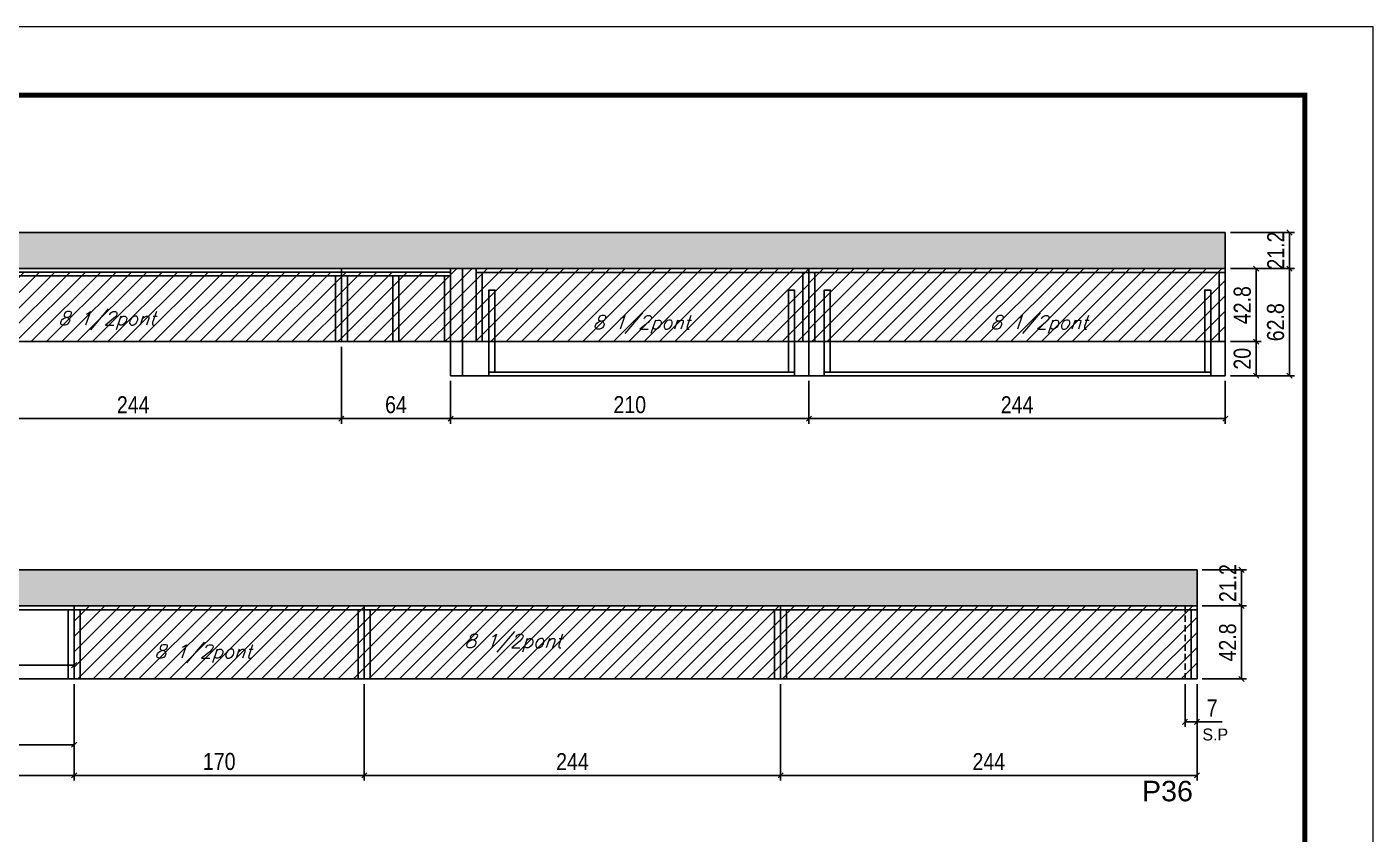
# Model space of a CAD drawing. Extents: x 137137 to 143418, y 10464 to 34486.
# Drawn here: x 142602 to 143391, y 31715 to 32189 of the extents above; entities that cross this region are included whole.
import ezdxf

# ---------------------------------------------------------------- set-up
doc = ezdxf.new("R2010")
doc.units = 0
doc.linetypes.add('DASHED', pattern=[0.75, 0.5, -0.25])
doc.linetypes.add('HIDDEN', pattern=[0.375, 0.25, -0.125])
for name, color, linetype in [('5', 5, 'Continuous'), ('COTA', 241, 'Continuous'), ('Painéis', 200, 'Continuous'), ('SARR_2.2x7', 40, 'Continuous'), ('SARR_3.5x7', 81, 'Continuous'), ('texto', 7, 'Continuous')]:
    doc.layers.add(name, color=color, linetype=linetype)
for name, color, linetype, lineweight in [('Folhas', 255, 'Continuous', 9), ('Hachura', 251, 'Continuous', 9), ('SARRAFO DE PRESSAO', 251, 'DASHED', 9)]:
    doc.layers.add(name, color=color, linetype=linetype, lineweight=lineweight)
doc.styles.add('COTA TECNICA', font='techl___.ttf', dxfattribs={"height": 10})
doc.styles.add('Romans', font='romans.shx')
doc.styles.add('ROMAS860', font='ROMAS860.SHX')
doc.styles.get("Standard").update_dxf_attribs({"font": 'arial.ttf'})
doc.dimstyles.new('PAINEL', dxfattribs={"dimtxt": 10, "dimasz": 3, "dimexe": 3, "dimexo": 3, "dimgap": 3, "dimtad": 1, "dimdec": 1, "dimzin": 12, "dimdsep": 46, "dimtxsty": 'COTA TECNICA', "dimblk1": 'OBLIQUE', "dimblk2": 'OBLIQUE', "dimsah": 1, "dimcen": 0.9, "dimclrd": 4, "dimclre": 4, "dimclrt": 240, "dimadec": 1, "dimazin": 3, "dimtfac": 1, "dimtdec": 1, "dimtmove": 0, "dimatfit": 3, "dimfxl": 1, "dimtolj": 1, "dimtzin": 12, "dimarcsym": 0})
pattern_1 = [(45, (0, 45.378), (-4.49012806, 4.49012806), [])]

# ---------------------------------------------------------------- blocks, each defined once
blk = doc.blocks.new('9999999999')
at = {"layer": 'Folhas'}
blk.add_lwpolyline([(98138.98, 34190.21), (99623.98, 34190.21), (99623.98, 35240.21), (98138.98, 35240.21)], close=True, dxfattribs=at)
at = {"layer": 'Folhas', "color": 30, "const_width": 3}
blk.add_lwpolyline([(98213.98, 34230.21), (99583.98, 34230.21), (99583.98, 35200.21), (98213.98, 35200.21)], close=True, dxfattribs=at)
blk = doc.blocks.new('_Oblique')
at = {"color": 0, "linetype": 'ByBlock', "lineweight": -2}
blk.add_line((-0.5, -0.5), (0.5, 0.5), dxfattribs=at)
blk = doc.blocks.new('*D131')
at = {"layer": 'COTA', "color": 4, "linetype": 'ByBlock', "lineweight": -2, "transparency": 16777216}
for p, q in [((143060.19, 31981.08), (143060.19, 31955.99)), ((143304.19, 31981.08), (143304.19, 31955.99)), ((143060.19, 31958.99), (143304.19, 31958.99))]:
    blk.add_line(p, q, dxfattribs=at)
at = {"layer": 'Defpoints', "color": 0, "linetype": 'ByBlock', "transparency": 16777216}
for p in [(143060.19, 31984.08), (143304.19, 31984.08), (143304.19, 31958.99)]:
    blk.add_point(p, dxfattribs=at)
at = {"layer": 'COTA', "color": 4, "linetype": 'ByBlock', "lineweight": -2, "transparency": 16777216, "xscale": 3, "yscale": 3, "zscale": 3, "rotation": 180}
blk.add_blockref('_Oblique', (143060.19, 31958.99), dxfattribs=at)
at = {"layer": 'COTA', "color": 4, "linetype": 'ByBlock', "lineweight": -2, "transparency": 16777216, "xscale": 3, "yscale": 3, "zscale": 3}
blk.add_blockref('_Oblique', (143304.19, 31958.99), dxfattribs=at)
at = {"layer": 'COTA', "color": 240, "linetype": 'ByBlock', "transparency": 16777216, "insert": (143182.19, 31967.07), "char_height": 10, "attachment_point": 5, "style": 'COTA TECNICA'}
blk.add_mtext('\\A1;244', dxfattribs=at)
blk = doc.blocks.new('*D132')
at = {"layer": 'COTA', "color": 4, "linetype": 'ByBlock', "lineweight": -2, "transparency": 16777216}
for p, q in [((142629.61, 31803.33), (142629.61, 31746.77)), ((142350.61, 31783.33), (142350.61, 31746.77)), ((142350.61, 31749.77), (142629.61, 31749.77))]:
    blk.add_line(p, q, dxfattribs=at)
at = {"layer": 'Defpoints', "color": 0, "linetype": 'ByBlock', "transparency": 16777216}
for p in [(142629.61, 31806.33), (142350.61, 31786.33), (142629.61, 31749.77)]:
    blk.add_point(p, dxfattribs=at)
at = {"layer": 'COTA', "color": 4, "linetype": 'ByBlock', "lineweight": -2, "transparency": 16777216, "xscale": 3, "yscale": 3, "zscale": 3, "rotation": 180}
blk.add_blockref('_Oblique', (142350.61, 31749.77), dxfattribs=at)
at = {"layer": 'COTA', "color": 4, "linetype": 'ByBlock', "lineweight": -2, "transparency": 16777216, "xscale": 3, "yscale": 3, "zscale": 3}
blk.add_blockref('_Oblique', (142629.61, 31749.77), dxfattribs=at)
at = {"layer": 'COTA', "color": 240, "linetype": 'ByBlock', "transparency": 16777216, "insert": (142490.11, 31757.88), "char_height": 10, "attachment_point": 5, "style": 'COTA TECNICA'}
blk.add_mtext('\\A1;279', dxfattribs=at)
blk = doc.blocks.new('*D133')
at = {"layer": 'COTA', "color": 4, "linetype": 'ByBlock', "lineweight": -2, "transparency": 16777216}
for p, q in [((143043.61, 31803.33), (143043.61, 31746.77)), ((143287.61, 31803.33), (143287.61, 31746.77)), ((143043.61, 31749.77), (143287.61, 31749.77))]:
    blk.add_line(p, q, dxfattribs=at)
at = {"layer": 'Defpoints', "color": 0, "linetype": 'ByBlock', "transparency": 16777216}
for p in [(143043.61, 31806.33), (143287.61, 31806.33), (143287.61, 31749.77)]:
    blk.add_point(p, dxfattribs=at)
at = {"layer": 'COTA', "color": 4, "linetype": 'ByBlock', "lineweight": -2, "transparency": 16777216, "xscale": 3, "yscale": 3, "zscale": 3, "rotation": 180}
blk.add_blockref('_Oblique', (143043.61, 31749.77), dxfattribs=at)
at = {"layer": 'COTA', "color": 4, "linetype": 'ByBlock', "lineweight": -2, "transparency": 16777216, "xscale": 3, "yscale": 3, "zscale": 3}
blk.add_blockref('_Oblique', (143287.61, 31749.77), dxfattribs=at)
at = {"layer": 'COTA', "color": 240, "linetype": 'ByBlock', "transparency": 16777216, "insert": (143165.61, 31757.85), "char_height": 10, "attachment_point": 5, "style": 'COTA TECNICA'}
blk.add_mtext('\\A1;244', dxfattribs=at)
blk = doc.blocks.new('*D135')
at = {"layer": 'COTA', "color": 4, "linetype": 'ByBlock', "lineweight": -2, "transparency": 16777216}
for p, q in [((143307.19, 32046.88), (143325.26, 32046.88)), ((143322.26, 32004.08), (143322.26, 32046.88)), ((143307.19, 32004.08), (143325.26, 32004.08))]:
    blk.add_line(p, q, dxfattribs=at)
at = {"layer": 'Defpoints', "color": 0, "linetype": 'ByBlock', "transparency": 16777216}
for p in [(143304.19, 32046.88), (143322.26, 32046.88), (143304.19, 32004.08)]:
    blk.add_point(p, dxfattribs=at)
at = {"layer": 'COTA', "color": 4, "linetype": 'ByBlock', "lineweight": -2, "transparency": 16777216, "xscale": 3, "yscale": 3, "zscale": 3}
for p, rotation in [((143322.26, 32046.88), 90), ((143322.26, 32004.08), 270)]:
    blk.add_blockref('_Oblique', p, dxfattribs=dict(at, rotation=rotation))
at = {"layer": 'COTA', "color": 240, "linetype": 'ByBlock', "transparency": 16777216, "insert": (143314.17, 32025.48), "char_height": 10, "attachment_point": 5, "rotation": 90, "style": 'COTA TECNICA'}
blk.add_mtext('\\A1;42.8', dxfattribs=at)
blk = doc.blocks.new('*D136')
at = {"layer": 'COTA', "color": 4, "linetype": 'ByBlock', "lineweight": -2, "transparency": 16777216}
for p, q in [((143307.19, 32068.08), (143344.83, 32068.08)), ((143341.83, 32046.88), (143341.83, 32068.08)), ((143307.19, 32046.88), (143344.83, 32046.88))]:
    blk.add_line(p, q, dxfattribs=at)
at = {"layer": 'Defpoints', "color": 0, "linetype": 'ByBlock', "transparency": 16777216}
for p in [(143304.19, 32068.08), (143341.83, 32068.08), (143304.19, 32046.88)]:
    blk.add_point(p, dxfattribs=at)
at = {"layer": 'COTA', "color": 4, "linetype": 'ByBlock', "lineweight": -2, "transparency": 16777216, "xscale": 3, "yscale": 3, "zscale": 3}
for p, rotation in [((143341.83, 32068.08), 90), ((143341.83, 32046.88), 270)]:
    blk.add_blockref('_Oblique', p, dxfattribs=dict(at, rotation=rotation))
at = {"layer": 'COTA', "color": 240, "linetype": 'ByBlock', "transparency": 16777216, "insert": (143333.77, 32057.48), "char_height": 10, "attachment_point": 5, "rotation": 90, "style": 'COTA TECNICA'}
blk.add_mtext('\\A1;21.2', dxfattribs=at)
blk = doc.blocks.new('*D291')
at = {"layer": 'COTA', "color": 4, "lineweight": -2, "transparency": 16777216}
for p, q in [((142850.19, 31981.08), (142850.19, 31955.99)), ((143060.19, 31981.08), (143060.19, 31955.99)), ((142850.19, 31958.99), (143060.19, 31958.99))]:
    blk.add_line(p, q, dxfattribs=at)
at = {"layer": 'Defpoints', "color": 0, "transparency": 16777216}
for p in [(142850.19, 31984.08), (143060.19, 31984.08), (143060.19, 31958.99)]:
    blk.add_point(p, dxfattribs=at)
at = {"layer": 'COTA', "color": 4, "lineweight": -2, "transparency": 16777216, "xscale": 3, "yscale": 3, "zscale": 3, "rotation": 180}
blk.add_blockref('_Oblique', (142850.19, 31958.99), dxfattribs=at)
at = {"layer": 'COTA', "color": 4, "lineweight": -2, "transparency": 16777216, "xscale": 3, "yscale": 3, "zscale": 3}
blk.add_blockref('_Oblique', (143060.19, 31958.99), dxfattribs=at)
at = {"layer": 'COTA', "color": 240, "transparency": 16777216, "insert": (142955.19, 31967.09), "char_height": 10, "attachment_point": 5, "style": 'COTA TECNICA'}
blk.add_mtext('\\A1;210', dxfattribs=at)
blk = doc.blocks.new('*D5463')
at = {"layer": 'COTA', "color": 4, "lineweight": -2, "transparency": 16777216}
for p, q in [((143307.19, 32004.08), (143325.26, 32004.08)), ((143322.26, 31984.08), (143322.26, 32004.08)), ((143307.19, 31984.08), (143325.26, 31984.08))]:
    blk.add_line(p, q, dxfattribs=at)
at = {"layer": 'Defpoints', "color": 0, "transparency": 16777216}
for p in [(143304.19, 32004.08), (143322.26, 32004.08), (143304.19, 31984.08)]:
    blk.add_point(p, dxfattribs=at)
at = {"layer": 'COTA', "color": 4, "lineweight": -2, "transparency": 16777216, "xscale": 3, "yscale": 3, "zscale": 3}
for p, rotation in [((143322.26, 32004.08), 90), ((143322.26, 31984.08), 270)]:
    blk.add_blockref('_Oblique', p, dxfattribs=dict(at, rotation=rotation))
at = {"layer": 'COTA', "color": 240, "transparency": 16777216, "insert": (143314.16, 31994.08), "char_height": 10, "attachment_point": 5, "rotation": 90, "style": 'COTA TECNICA'}
blk.add_mtext('\\A1;20', dxfattribs=at)
blk = doc.blocks.new('*D5464')
at = {"layer": 'COTA', "color": 4, "lineweight": -2, "transparency": 16777216}
for p, q in [((143307.19, 32046.88), (143344.83, 32046.88)), ((143341.83, 32046.88), (143341.83, 31984.08)), ((143307.19, 31984.08), (143344.83, 31984.08))]:
    blk.add_line(p, q, dxfattribs=at)
at = {"layer": 'Defpoints', "color": 0, "transparency": 16777216}
for p in [(143304.19, 32046.88), (143304.19, 31984.08), (143341.83, 31984.08)]:
    blk.add_point(p, dxfattribs=at)
at = {"layer": 'COTA', "color": 4, "lineweight": -2, "transparency": 16777216, "xscale": 3, "yscale": 3, "zscale": 3}
for p, rotation in [((143341.83, 32046.88), 90), ((143341.83, 31984.08), 270)]:
    blk.add_blockref('_Oblique', p, dxfattribs=dict(at, rotation=rotation))
at = {"layer": 'COTA', "color": 240, "transparency": 16777216, "insert": (143333.7, 32015.48), "char_height": 10, "attachment_point": 5, "rotation": 90, "style": 'COTA TECNICA'}
blk.add_mtext('\\A1;62.8', dxfattribs=at)
blk = doc.blocks.new('*D5466')
at = {"layer": 'COTA', "color": 4, "lineweight": -2, "transparency": 16777216}
for p, q in [((142542.19, 32001.08), (142542.19, 31955.99)), ((142786.19, 32001.08), (142786.19, 31955.99)), ((142542.19, 31958.99), (142786.19, 31958.99))]:
    blk.add_line(p, q, dxfattribs=at)
at = {"layer": 'Defpoints', "color": 0, "transparency": 16777216}
for p in [(142542.19, 32004.08), (142786.19, 32004.08), (142786.19, 31958.99)]:
    blk.add_point(p, dxfattribs=at)
at = {"layer": 'COTA', "color": 4, "lineweight": -2, "transparency": 16777216, "xscale": 3, "yscale": 3, "zscale": 3, "rotation": 180}
blk.add_blockref('_Oblique', (142542.19, 31958.99), dxfattribs=at)
at = {"layer": 'COTA', "color": 4, "lineweight": -2, "transparency": 16777216, "xscale": 3, "yscale": 3, "zscale": 3}
blk.add_blockref('_Oblique', (142786.19, 31958.99), dxfattribs=at)
at = {"layer": 'COTA', "color": 240, "transparency": 16777216, "insert": (142664.19, 31967.07), "char_height": 10, "attachment_point": 5, "style": 'COTA TECNICA'}
blk.add_mtext('\\A1;244', dxfattribs=at)
blk = doc.blocks.new('*D5467')
at = {"layer": 'COTA', "color": 4, "lineweight": -2, "transparency": 16777216}
for p, q in [((142786.19, 32001.08), (142786.19, 31955.99)), ((142850.19, 31981.08), (142850.19, 31955.99)), ((142786.19, 31958.99), (142850.19, 31958.99))]:
    blk.add_line(p, q, dxfattribs=at)
at = {"layer": 'Defpoints', "color": 0, "transparency": 16777216}
for p in [(142786.19, 32004.08), (142850.19, 31984.08), (142850.19, 31958.99)]:
    blk.add_point(p, dxfattribs=at)
at = {"layer": 'COTA', "color": 4, "lineweight": -2, "transparency": 16777216, "xscale": 3, "yscale": 3, "zscale": 3, "rotation": 180}
blk.add_blockref('_Oblique', (142786.19, 31958.99), dxfattribs=at)
at = {"layer": 'COTA', "color": 4, "lineweight": -2, "transparency": 16777216, "xscale": 3, "yscale": 3, "zscale": 3}
blk.add_blockref('_Oblique', (142850.19, 31958.99), dxfattribs=at)
at = {"layer": 'COTA', "color": 240, "transparency": 16777216, "insert": (142818.19, 31967.09), "char_height": 10, "attachment_point": 5, "style": 'COTA TECNICA'}
blk.add_mtext('\\A1;64', dxfattribs=at)
blk = doc.blocks.new('*D5471')
at = {"layer": 'COTA', "color": 4, "lineweight": -2, "transparency": 16777216}
for p, q in [((142524.61, 31809.33), (142524.61, 31817.42)), ((142629.61, 31809.33), (142629.61, 31817.42)), ((142524.61, 31814.42), (142629.61, 31814.42))]:
    blk.add_line(p, q, dxfattribs=at)
at = {"layer": 'Defpoints', "color": 0, "transparency": 16777216}
for p in [(142629.61, 31814.42), (142524.61, 31806.33), (142629.61, 31806.33)]:
    blk.add_point(p, dxfattribs=at)
at = {"layer": 'COTA', "color": 4, "lineweight": -2, "transparency": 16777216, "xscale": 3, "yscale": 3, "zscale": 3, "rotation": 180}
blk.add_blockref('_Oblique', (142524.61, 31814.42), dxfattribs=at)
at = {"layer": 'COTA', "color": 4, "lineweight": -2, "transparency": 16777216, "xscale": 3, "yscale": 3, "zscale": 3}
blk.add_blockref('_Oblique', (142629.61, 31814.42), dxfattribs=at)
at = {"layer": 'COTA', "color": 240, "transparency": 16777216, "insert": (142577.11, 31822.53), "char_height": 10, "attachment_point": 5, "style": 'COTA TECNICA'}
blk.add_mtext('\\A1;105', dxfattribs=at)
blk = doc.blocks.new('*D5478')
at = {"layer": 'COTA', "color": 4, "linetype": 'ByBlock', "lineweight": -2, "transparency": 16777216}
for p, q in [((143280.61, 31803.33), (143280.61, 31778.21)), ((143287.61, 31803.33), (143287.61, 31778.21)), ((143280.61, 31781.21), (143287.61, 31781.21)), ((143287.61, 31781.21), (143302.34, 31781.21))]:
    blk.add_line(p, q, dxfattribs=at)
at = {"layer": 'Defpoints', "color": 0, "linetype": 'ByBlock', "transparency": 16777216}
for p in [(143280.61, 31806.33), (143287.61, 31806.33), (143287.61, 31781.21)]:
    blk.add_point(p, dxfattribs=at)
at = {"layer": 'COTA', "color": 4, "linetype": 'ByBlock', "lineweight": -2, "transparency": 16777216, "xscale": 3, "yscale": 3, "zscale": 3, "rotation": 180}
blk.add_blockref('_Oblique', (143280.61, 31781.21), dxfattribs=at)
at = {"layer": 'COTA', "color": 4, "linetype": 'ByBlock', "lineweight": -2, "transparency": 16777216, "xscale": 3, "yscale": 3, "zscale": 3}
blk.add_blockref('_Oblique', (143287.61, 31781.21), dxfattribs=at)
at = {"layer": 'COTA', "color": 240, "linetype": 'ByBlock', "transparency": 16777216, "insert": (143296.47, 31789.28), "char_height": 10, "attachment_point": 5, "style": 'COTA TECNICA'}
blk.add_mtext('\\A1;7', dxfattribs=at)
blk = doc.blocks.new('*D5479')
at = {"layer": 'COTA', "color": 4, "lineweight": -2, "ltscale": 25, "transparency": 16777216}
for p, q in [((143290.61, 31849.13), (143316.71, 31849.13)), ((143313.71, 31806.33), (143313.71, 31849.13)), ((143290.61, 31806.33), (143316.71, 31806.33))]:
    blk.add_line(p, q, dxfattribs=at)
at = {"layer": 'Defpoints', "color": 0, "ltscale": 25, "transparency": 16777216}
for p in [(143287.61, 31849.13), (143313.71, 31849.13), (143287.61, 31806.33)]:
    blk.add_point(p, dxfattribs=at)
at = {"layer": 'COTA', "color": 4, "lineweight": -2, "ltscale": 25, "transparency": 16777216, "xscale": 3, "yscale": 3, "zscale": 3}
for p, rotation in [((143313.71, 31849.13), 90), ((143313.71, 31806.33), 270)]:
    blk.add_blockref('_Oblique', p, dxfattribs=dict(at, rotation=rotation))
at = {"layer": 'COTA', "color": 240, "ltscale": 25, "transparency": 16777216, "insert": (143305.61, 31827.73), "char_height": 10, "attachment_point": 5, "rotation": 90, "style": 'COTA TECNICA'}
blk.add_mtext('\\A1;42.8', dxfattribs=at)
blk = doc.blocks.new('*D5480')
at = {"layer": 'COTA', "color": 4, "lineweight": -2, "ltscale": 25, "transparency": 16777216}
for p, q in [((143290.61, 31870.33), (143316.71, 31870.33)), ((143313.71, 31849.13), (143313.71, 31870.33)), ((143290.61, 31849.13), (143316.71, 31849.13))]:
    blk.add_line(p, q, dxfattribs=at)
at = {"layer": 'Defpoints', "color": 0, "ltscale": 25, "transparency": 16777216}
for p in [(143287.61, 31870.33), (143313.71, 31870.33), (143287.61, 31849.13)]:
    blk.add_point(p, dxfattribs=at)
at = {"layer": 'COTA', "color": 4, "lineweight": -2, "ltscale": 25, "transparency": 16777216, "xscale": 3, "yscale": 3, "zscale": 3}
for p, rotation in [((143313.71, 31870.33), 90), ((143313.71, 31849.13), 270)]:
    blk.add_blockref('_Oblique', p, dxfattribs=dict(at, rotation=rotation))
at = {"layer": 'COTA', "color": 240, "ltscale": 25, "transparency": 16777216, "insert": (143305.65, 31862.52), "char_height": 10, "attachment_point": 5, "rotation": 90, "style": 'COTA TECNICA'}
blk.add_mtext('\\A1;21.2', dxfattribs=at)
blk = doc.blocks.new('*D5481')
at = {"layer": 'COTA', "color": 4, "lineweight": -2, "ltscale": 25, "transparency": 16777216}
for p, q in [((142629.61, 31803.33), (142629.61, 31764.74)), ((142385.61, 31783.33), (142385.61, 31764.74)), ((142385.61, 31767.74), (142629.61, 31767.74))]:
    blk.add_line(p, q, dxfattribs=at)
at = {"layer": 'Defpoints', "color": 0, "ltscale": 25, "transparency": 16777216}
for p in [(142629.61, 31806.33), (142385.61, 31786.33), (142629.61, 31767.74)]:
    blk.add_point(p, dxfattribs=at)
at = {"layer": 'COTA', "color": 4, "lineweight": -2, "ltscale": 25, "transparency": 16777216, "xscale": 3, "yscale": 3, "zscale": 3, "rotation": 180}
blk.add_blockref('_Oblique', (142385.61, 31767.74), dxfattribs=at)
at = {"layer": 'COTA', "color": 4, "lineweight": -2, "ltscale": 25, "transparency": 16777216, "xscale": 3, "yscale": 3, "zscale": 3}
blk.add_blockref('_Oblique', (142629.61, 31767.74), dxfattribs=at)
at = {"layer": 'COTA', "color": 240, "ltscale": 25, "transparency": 16777216, "insert": (142507.61, 31775.81), "char_height": 10, "attachment_point": 5, "style": 'COTA TECNICA'}
blk.add_mtext('\\A1;244', dxfattribs=at)
blk = doc.blocks.new('*D5490')
at = {"layer": 'COTA', "color": 4, "lineweight": -2, "ltscale": 25, "transparency": 16777216}
for p, q in [((142629.61, 31803.33), (142629.61, 31746.77)), ((142799.61, 31803.33), (142799.61, 31746.77)), ((142629.61, 31749.77), (142799.61, 31749.77))]:
    blk.add_line(p, q, dxfattribs=at)
at = {"layer": 'Defpoints', "color": 0, "ltscale": 25, "transparency": 16777216}
for p in [(142629.61, 31806.33), (142799.61, 31806.33), (142799.61, 31749.77)]:
    blk.add_point(p, dxfattribs=at)
at = {"layer": 'COTA', "color": 4, "lineweight": -2, "ltscale": 25, "transparency": 16777216, "xscale": 3, "yscale": 3, "zscale": 3, "rotation": 180}
blk.add_blockref('_Oblique', (142629.61, 31749.77), dxfattribs=at)
at = {"layer": 'COTA', "color": 4, "lineweight": -2, "ltscale": 25, "transparency": 16777216, "xscale": 3, "yscale": 3, "zscale": 3}
blk.add_blockref('_Oblique', (142799.61, 31749.77), dxfattribs=at)
at = {"layer": 'COTA', "color": 240, "ltscale": 25, "transparency": 16777216, "insert": (142714.61, 31757.88), "char_height": 10, "attachment_point": 5, "style": 'COTA TECNICA'}
blk.add_mtext('\\A1;170', dxfattribs=at)
blk = doc.blocks.new('*D5491')
at = {"layer": 'COTA', "color": 4, "lineweight": -2, "ltscale": 25, "transparency": 16777216}
for p, q in [((142799.61, 31803.33), (142799.61, 31746.77)), ((143043.61, 31803.33), (143043.61, 31746.77)), ((142799.61, 31749.77), (143043.61, 31749.77))]:
    blk.add_line(p, q, dxfattribs=at)
at = {"layer": 'Defpoints', "color": 0, "ltscale": 25, "transparency": 16777216}
for p in [(142799.61, 31806.33), (143043.61, 31806.33), (143043.61, 31749.77)]:
    blk.add_point(p, dxfattribs=at)
at = {"layer": 'COTA', "color": 4, "lineweight": -2, "ltscale": 25, "transparency": 16777216, "xscale": 3, "yscale": 3, "zscale": 3, "rotation": 180}
blk.add_blockref('_Oblique', (142799.61, 31749.77), dxfattribs=at)
at = {"layer": 'COTA', "color": 4, "lineweight": -2, "ltscale": 25, "transparency": 16777216, "xscale": 3, "yscale": 3, "zscale": 3}
blk.add_blockref('_Oblique', (143043.61, 31749.77), dxfattribs=at)
at = {"layer": 'COTA', "color": 240, "ltscale": 25, "transparency": 16777216, "insert": (142921.61, 31757.85), "char_height": 10, "attachment_point": 5, "style": 'COTA TECNICA'}
blk.add_mtext('\\A1;244', dxfattribs=at)

msp = doc.modelspace()

# ---------------------------------------------------------------- hatches: boundary and pattern name
at = {"layer": 'COTA', "linetype": 'ByBlock'}
h = msp.add_hatch(dxfattribs=at)
h.set_pattern_fill('AR-CONC', color=256, scale=0.03)
h.set_pattern_definition([(50, (-9.571, 45.3777), (5.46554007, -0.47817257), [0.5715, -6.2865]), (355, (-9.571, 45.378), (-1.05730264, 5.73170536), [0.4572, -5.02921753]), (100.4514447, (-9.1156, 45.338), (4.40823741, 5.25353256), [0.48570026, -5.34270734]), (46.1842, (-9.571, 46.902), (8.13237123, -1.26126984), [0.85725, -9.42975]), (96.6355576, (-8.8934, 46.797), (7.12212402, 7.42278374), [0.7285507, -8.01406824]), (351.184151, (-9.571, 46.902), (7.122124, 7.42278374), [0.685799, -7.54379196]), (21, (-8.809, 46.5207), (4.54843174, -3.06795595), [0.5715, -6.2865]), (326, (-8.809, 46.521), (1.85406085, 5.52563898), [0.4572, -5.0292]), (71.451445, (-8.43, 46.265), (6.40249258, 2.45768307), [0.48570026, -5.34269813]), (37.5, (-9.5711, 45.3777), (0.092658098, 2.536651166), [0, -4.96824, 0, -5.1054, 0, -5.04825]), (7.5, (-9.571, 45.3777), (2.004589875, 3.005417245), [0, -2.91084, 0, -4.85394, 0, -1.92405]), (327.5, (-11.2704, 45.3777), (4.067717855, -0.17186232), [0, -1.905, 0, -5.9436, 0, -7.8867]), (317.5, (-12.0324, 45.3777), (4.44387544, 0.76279473), [0, -2.4765, 0, -3.94716, 0, -5.6007])])
h.paths.add_polyline_path([(143304.19, 32068.08), (143079.19, 32068.08), (142298.19, 32068.08), (142298.19, 32046.88), (142880.19, 32046.88), (143060.19, 32046.88), (143304.19, 32046.88)])
h = msp.add_hatch(dxfattribs=at)
h.set_pattern_fill('AR-CONC', color=256, scale=0.03)
h.set_pattern_definition([(50, (4495.9943, 1461.874), (5.46554007, -0.47817257), [0.5715, -6.2865]), (355, (4495.994, 1461.874), (-1.05730264, 5.73170536), [0.4572, -5.02921753]), (100.4514447, (4496.4497, 1461.834), (4.40823741, 5.25353256), [0.48570026, -5.34270734]), (46.1842, (4495.994, 1463.398), (8.13237123, -1.26126984), [0.85725, -9.42975]), (96.6355576, (4496.672, 1463.293), (7.122124, 7.42278374), [0.7285507, -8.01406824]), (351.184151, (4495.994, 1463.398), (7.122124, 7.42278374), [0.685799, -7.54379196]), (21, (4496.7563, 1463.017), (4.54843174, -3.06795595), [0.5715, -6.2865]), (326, (4496.756, 1463.017), (1.85406085, 5.52563898), [0.4572, -5.0292]), (71.451445, (4497.1353, 1462.7614), (6.40249258, 2.45768307), [0.48570026, -5.34269813]), (37.5, (4495.9943, 1461.8741), (0.092658098, 2.536651166), [0, -4.96824, 0, -5.1054, 0, -5.04825]), (7.5, (4495.9943, 1461.874), (2.004589875, 3.005417245), [0, -2.91084, 0, -4.85394, 0, -1.92405]), (327.5, (4494.295, 1461.8741), (4.067717855, -0.17186232), [0, -1.905, 0, -5.9436, 0, -7.8867]), (317.5, (4493.533, 1461.874), (4.44387544, 0.76279473), [0, -2.4765, 0, -3.94716, 0, -5.6007])])
h.paths.add_polyline_path([(142106.61, 31870.33), (142106.61, 31849.13), (143287.61, 31849.13), (143287.61, 31870.33)])
at = {"layer": 'Hachura', "linetype": 'ByBlock'}
h = msp.add_hatch(dxfattribs=at)
h.set_pattern_fill('ANSI31', color=256, scale=2)
h.set_pattern_definition(pattern_1)
h.paths.add_polyline_path([(142786.19, 32044.88), (142542.19, 32044.88), (142542.19, 32006.08), (142542.19, 32004.08), (142786.19, 32004.08)])
h = msp.add_hatch(dxfattribs=at)
h.set_pattern_fill('ANSI31', color=256, scale=2)
h.set_pattern_definition(pattern_1)
h.paths.add_polyline_path([(142850.19, 32044.88), (142786.19, 32044.88), (142786.19, 32004.08), (142850.19, 32004.08)])
h = msp.add_hatch(dxfattribs=at)
h.set_pattern_fill('ANSI31', color=256, scale=2)
h.set_pattern_definition(pattern_1)
h.paths.add_polyline_path([(143060.19, 32046.88), (142850.19, 32046.88), (142850.19, 32004.08), (143060.19, 32004.08)])
h = msp.add_hatch(dxfattribs=at)
h.set_pattern_fill('ANSI31', color=256, scale=2)
h.set_pattern_definition([(45, (-9.571, 45.378), (-4.49012806, 4.49012806), [])])
h.paths.add_polyline_path([(143060.19, 32046.88), (143060.19, 32004.08), (143304.19, 32004.08), (143304.19, 32046.88)])
h.paths.add_polyline_path([(143158.6, 32006.12), (143226.22, 32006.12), (143231.72, 32022.09), (143164.1, 32022.09)], flags=24)
h = msp.add_hatch(dxfattribs=at)
h.set_pattern_fill('ANSI31', color=256, scale=2)
h.paths.add_polyline_path([(142799.61, 31849.13), (142629.61, 31849.13), (142629.61, 31806.33), (142799.61, 31806.33)])
h = msp.add_hatch(dxfattribs=at)
h.set_pattern_fill('ANSI31', color=256, scale=2)
h.paths.add_polyline_path([(143043.61, 31849.13), (142799.61, 31849.13), (142799.61, 31806.33), (143043.61, 31806.33)])
h = msp.add_hatch(dxfattribs=at)
h.set_pattern_fill('ANSI31', color=256, scale=2)
h.paths.add_polyline_path([(143287.61, 31849.13), (143043.61, 31849.13), (143043.61, 31806.33), (143287.61, 31806.33)])

# ---------------------------------------------------------------- linework, layer by layer
at = {"layer": 'COTA', "linetype": 'ByBlock'}
for p, q in [((142298.19, 32068.08), (142880.19, 32068.08)), ((142880.19, 32068.08), (143304.19, 32068.08)), ((143304.19, 32046.88), (143304.19, 32068.08)), ((142298.19, 32046.88), (143060.19, 32046.88)), ((142106.61, 31870.33), (143287.61, 31870.33)), ((143287.61, 31849.13), (143287.61, 31870.33))]:
    msp.add_line(p, q, dxfattribs=at)
at = {"layer": 'Painéis', "linetype": 'ByBlock'}
for p, q in [((143060.19, 32046.88), (142298.19, 32046.88)), ((142850.19, 32044.88), (142298.19, 32044.88)), ((142786.19, 32004.08), (142786.19, 32046.88)), ((142850.19, 32046.88), (142850.19, 31984.08)), ((143060.19, 32046.88), (143304.19, 32046.88)), ((143060.19, 32046.88), (143060.19, 32004.08)), ((143060.19, 31984.08), (143060.19, 32046.88)), ((143304.19, 32046.88), (143304.19, 31984.08)), ((142850.19, 32004.08), (143060.19, 32004.08)), ((143060.19, 32004.08), (143304.19, 32004.08)), ((142850.19, 31984.08), (143304.19, 31984.08)), ((142106.61, 31849.13), (143287.61, 31849.13)), ((142629.61, 31806.33), (142629.61, 31849.13)), ((142799.61, 31806.33), (142799.61, 31849.13)), ((143043.61, 31806.33), (143043.61, 31849.13)), ((143287.61, 31806.33), (143287.61, 31849.13)), ((142524.61, 31806.33), (143287.61, 31806.33))]:
    msp.add_line(p, q, dxfattribs=at)
at = {"layer": 'Painéis'}
msp.add_line((142850.19, 32004.08), (142298.19, 32004.08), dxfattribs=at)
at = {"layer": 'SARR_2.2x7', "linetype": 'Continuous'}
for p, q in [((142857.19, 32046.88), (142857.19, 31984.08)), ((142865.19, 32044.68), (142865.19, 32046.88)), ((143060.19, 32044.68), (142865.19, 32044.68)), ((143304.19, 32044.68), (143060.19, 32044.68)), ((142786.19, 32042.68), (142542.19, 32042.68)), ((142850.19, 32042.68), (142786.19, 32042.68)), ((143051.69, 31986.28), (142872.69, 31986.28)), ((143295.69, 31986.28), (143069.19, 31986.28)), ((142629.61, 31846.93), (142350.61, 31846.93)), ((142799.61, 31846.93), (142629.61, 31846.93)), ((143043.61, 31846.93), (142799.61, 31846.93)), ((143287.61, 31846.93), (143043.61, 31846.93))]:
    msp.add_line(p, q, dxfattribs=at)
at = {"layer": 'SARR_2.2x7', "linetype": 'HIDDEN', "ltscale": 15}
msp.add_line((143280.61, 31849.13), (143280.61, 31806.33), dxfattribs=at)
at = {"layer": 'SARR_3.5x7'}
for p, q in [((142865.19, 32044.68), (142865.19, 32004.08)), ((142868.69, 32044.68), (142868.69, 32004.08)), ((143056.69, 32044.68), (143056.69, 32004.08)), ((143063.69, 32044.68), (143063.69, 32004.08)), ((143300.69, 32044.68), (143300.69, 32004.08)), ((142782.69, 32042.68), (142782.69, 32004.08)), ((142789.69, 32042.68), (142789.69, 32004.08)), ((142816.44, 32042.68), (142816.44, 32004.08)), ((142819.94, 32042.68), (142819.94, 32004.08)), ((142846.69, 32042.68), (142846.69, 32004.08)), ((142626.11, 31846.93), (142626.11, 31806.33)), ((142633.11, 31846.93), (142633.11, 31806.33)), ((142796.11, 31846.93), (142796.11, 31806.33)), ((142803.11, 31846.93), (142803.11, 31806.33)), ((143040.11, 31846.93), (143040.11, 31806.33)), ((143047.11, 31846.93), (143047.11, 31806.33)), ((143284.11, 31846.93), (143284.11, 31806.33)), ((143287.61, 31849.13), (143287.61, 31806.33))]:
    msp.add_line(p, q, dxfattribs=at)
for points in [[(142872.69, 31984.08), (142872.69, 32034.28), (142876.19, 32034.28), (142876.19, 31986.28)], [(143051.69, 31984.08), (143051.69, 32034.28), (143048.19, 32034.28), (143048.19, 31986.28)], [(143069.19, 31984.08), (143069.19, 32034.28), (143072.69, 32034.28), (143072.69, 31986.28)], [(143295.69, 31984.08), (143295.69, 32034.28), (143292.19, 32034.28), (143292.19, 31986.28)]]:
    msp.add_lwpolyline(points, dxfattribs=at)

# ---------------------------------------------------------------- block references
at = {"layer": 'SARRAFO DE PRESSAO', "color": 6, "linetype": 'ByBlock'}
msp.add_blockref('9999999999', (43766.81, -3051.58), dxfattribs=at)

# ---------------------------------------------------------------- texts
at = {"layer": '5', "linetype": 'Continuous'}
msp.add_text('P36', height=12, rotation=0.00004, dxfattribs=at).set_placement((143255.38, 31734.59))
at = {"layer": 'texto', "color": 2, "char_height": 8, "attachment_point": 5, "style": 'Romans'}
for insert in [(142648.85, 32016.43), (142962.03, 32014.11), (143194.97, 32014.11), (142886.86, 31827.33), (142705.15, 31821.09)]:
    msp.add_mtext('{\\Q19;\\C256;8 1/2pont}', dxfattribs=dict(at, insert=insert))
at = {"layer": 'texto', "color": 4, "insert": (143298.31, 31773.71), "char_height": 7, "attachment_point": 5, "style": 'ROMAS860'}
msp.add_mtext('S.P', dxfattribs=at)

# ---------------------------------------------------------------- dimensions: what is measured, and where the dimension line sits
at = {"layer": 'COTA', "linetype": 'ByBlock'}
dim = msp.add_linear_dim(base=(143341.83, 32068.08), p1=(143304.19, 32046.88), p2=(143304.19, 32068.08), angle=90, dimstyle='PAINEL', dxfattribs=at)
dim.commit()
dim.dimension.update_dxf_attribs({"geometry": '*D136', "text_midpoint": (143341.83, 32057.48), "dimtype": 160})
for base, p1, p2, angle, picture, middle in [((143322.26, 32046.88), (143304.19, 32004.08), (143304.19, 32046.88), 90, '*D135', (143314.17, 32025.48)), ((143287.61, 31781.21), (143280.61, 31806.33), (143287.61, 31806.33), 180, '*D5478', (143296.47, 31789.28))]:
    dim = msp.add_linear_dim(base=base, p1=p1, p2=p2, angle=angle, dimstyle='PAINEL', dxfattribs=at)
    dim.commit()
    dim.dimension.update_dxf_attribs({"geometry": picture, "text_midpoint": middle})
at = {"layer": 'COTA'}
dim = msp.add_linear_dim(base=(143341.83, 31984.08), p1=(143304.19, 32046.88), p2=(143304.19, 31984.08), angle=90, dimstyle='PAINEL', dxfattribs=at)
dim.commit()
dim.dimension.update_dxf_attribs({"geometry": '*D5464', "text_midpoint": (143333.7, 32015.48)})
dim = msp.add_linear_dim(base=(143322.26, 32004.08), p1=(143304.19, 31984.08), p2=(143304.19, 32004.08), angle=90, dimstyle='PAINEL', dxfattribs=at)
dim.commit()
dim.dimension.update_dxf_attribs({"geometry": '*D5463', "text_midpoint": (143322.26, 31994.08), "dimtype": 160})
for base, p1, p2, picture, middle in [((142786.19, 31958.99), (142542.19, 32004.08), (142786.19, 32004.08), '*D5466', (142664.19, 31967.07)), ((142850.19, 31958.99), (142786.19, 32004.08), (142850.19, 31984.08), '*D5467', (142818.19, 31967.09))]:
    dim = msp.add_linear_dim(base=base, p1=p1, p2=p2, dimstyle='PAINEL', override={"dimtmove": 1}, dxfattribs=at)
    dim.commit()
    dim.dimension.update_dxf_attribs({"geometry": picture, "text_midpoint": middle})
for base, p1, p2, picture, middle in [((143060.19, 31958.99), (142850.19, 31984.08), (143060.19, 31984.08), '*D291', (142955.19, 31967.09)), ((142629.61, 31814.42), (142524.61, 31806.33), (142629.61, 31806.33), '*D5471', (142577.11, 31822.53))]:
    dim = msp.add_linear_dim(base=base, p1=p1, p2=p2, dimstyle='PAINEL', dxfattribs=at)
    dim.commit()
    dim.dimension.update_dxf_attribs({"geometry": picture, "text_midpoint": middle})
at = {"layer": 'COTA', "linetype": 'ByBlock'}
for base, p1, p2, picture, middle in [((143304.19, 31958.99), (143060.19, 31984.08), (143304.19, 31984.08), '*D131', (143182.19, 31967.07)), ((142629.61, 31749.77), (142350.61, 31786.33), (142629.61, 31806.33), '*D132', (142490.11, 31757.88)), ((143287.61, 31749.77), (143043.61, 31806.33), (143287.61, 31806.33), '*D133', (143165.61, 31757.85))]:
    dim = msp.add_linear_dim(base=base, p1=p1, p2=p2, dimstyle='PAINEL', override={"dimtmove": 1}, dxfattribs=at)
    dim.commit()
    dim.dimension.update_dxf_attribs({"geometry": picture, "text_midpoint": middle})
at = {"layer": 'COTA', "ltscale": 25}
dim = msp.add_linear_dim(base=(143313.71, 31870.33), p1=(143287.61, 31849.13), p2=(143287.61, 31870.33), angle=90, dimstyle='PAINEL', override={"dimtmove": 1}, dxfattribs=at)
dim.commit()
dim.dimension.update_dxf_attribs({"geometry": '*D5480', "text_midpoint": (143313.71, 31862.52), "dimtype": 160})
dim = msp.add_linear_dim(base=(143313.71, 31849.13), p1=(143287.61, 31806.33), p2=(143287.61, 31849.13), angle=90, dimstyle='PAINEL', dxfattribs=at)
dim.commit()
dim.dimension.update_dxf_attribs({"geometry": '*D5479', "text_midpoint": (143305.61, 31827.73)})
for base, p1, p2, picture, middle in [((142629.61, 31767.74), (142385.61, 31786.33), (142629.61, 31806.33), '*D5481', (142507.61, 31775.81)), ((142799.61, 31749.77), (142629.61, 31806.33), (142799.61, 31806.33), '*D5490', (142714.61, 31757.88))]:
    dim = msp.add_linear_dim(base=base, p1=p1, p2=p2, dimstyle='PAINEL', dxfattribs=at)
    dim.commit()
    dim.dimension.update_dxf_attribs({"geometry": picture, "text_midpoint": middle})
dim = msp.add_linear_dim(base=(143043.61, 31749.77), p1=(142799.61, 31806.33), p2=(143043.61, 31806.33), dimstyle='PAINEL', override={"dimtmove": 1}, dxfattribs=at)
dim.commit()
dim.dimension.update_dxf_attribs({"geometry": '*D5491', "text_midpoint": (142921.61, 31757.85)})

doc.saveas('drawing.dxf')
